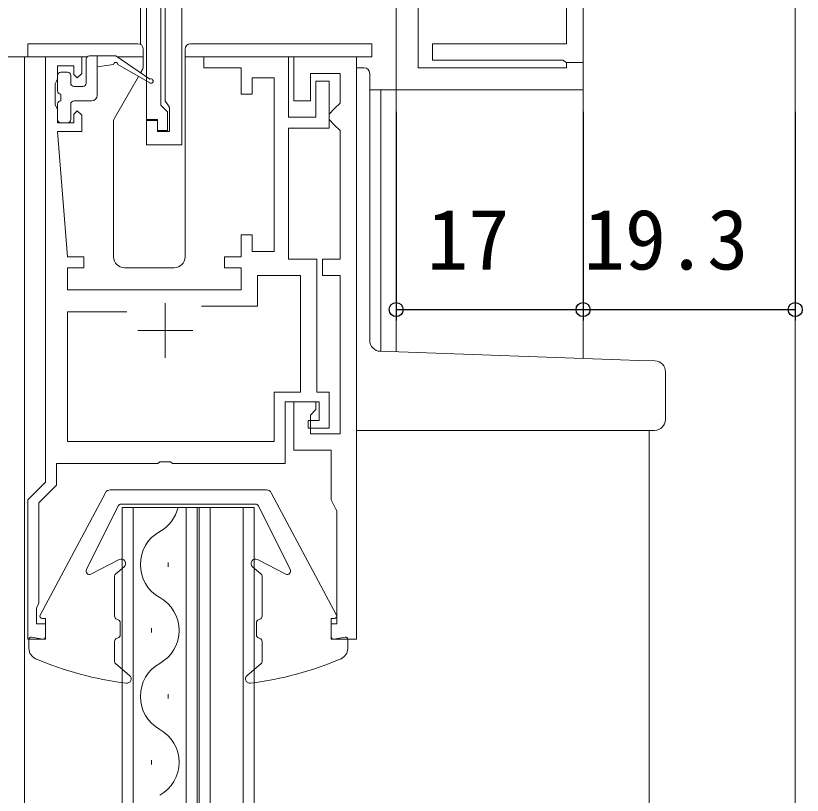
# Model space of a CAD drawing. Units: millimetres, scale not verified. Extents: x -437 to 438, y -331 to 329.
# Drawn here: x -280.1 to -208.6, y 54.5 to 125.4 of the extents above; entities that cross this region are included whole.
import ezdxf
from ezdxf.enums import TextEntityAlignment as Align

# ---------------------------------------------------------------- set-up
doc = ezdxf.new("R2010")
doc.units = ezdxf.units.MM
doc.header["$LTSCALE"] = 2
for name, color, linetype, lineweight in [('0-2_YKK_11', 7, 'Continuous', 18), ('0-4_YKK_12', 2, 'Continuous', 18), ('0-5_YKK_13', 4, 'Continuous', 18)]:
    doc.layers.add(name, color=color, linetype=linetype, lineweight=lineweight)
doc.layers.add('0-7_YKK_D', color=6, linetype='Continuous')
doc.styles.add('ＭＳ ゴシック', font='')
doc.styles.get('ＭＳ ゴシック').set_extended_font_data('MS Gothic')

msp = doc.modelspace()

# ---------------------------------------------------------------- linework, layer by layer
at = {"layer": '0-2_YKK_11'}
for p, q in [((-266.5, 99.3), (-266.5, 94.3)), ((-269, 96.8), (-264, 96.8))]:
    msp.add_line(p, q, dxfattribs=at)
at = {"layer": '0-2_YKK_11', "color": 211}
for points in [[(-266.902, 137), (-266.902, 117.3), (-266.602, 117), (-266.302, 116.7), (-266.302, 115), (-267.202, 115), (-267.202, 116), (-268.202, 116), (-268.202, 136.5)], [(-265.001, 134.679), (-265.001, 113.7), (-268.201, 113.7), (-268.201, 115.9), (-267.201, 115.9), (-267.201, 114.9), (-266.101, 114.9), (-266.101, 117.1), (-266.301, 117.383), (-266.501, 117.666), (-266.501, 135.3)], [(-243.501, 135), (-243.501, 120.7), (-230.001, 120.7), (-230.001, 121.2), (-228.501, 121.2), (-228.501, 118.7), (-245.501, 118.7), (-245.501, 133.5)], [(-228.501, 134.2), (-228.501, 121.2), (-230.001, 121.2), (-230.347, 121.4), (-242.201, 121.4), (-242.201, 122.9), (-230.001, 122.9), (-230.001, 134.2)]]:
    msp.add_lwpolyline(points, dxfattribs=at)
at = {"layer": '0-2_YKK_11'}
for points in [[(-259.6, 120.7), (-263, 120.7), (-263, 121.7), (-255.3, 121.7), (-255.3, 116.2), (-252.8, 116.2), (-252.8, 119.5), (-251.6, 119.5), (-251.6, 115.2), (-255.3, 115.2), (-255.3, 103.3), (-252.7, 103.3), (-252.7, 91.2), (-251.6, 91.2), (-251.6, 87.9), (-253.5, 87.9), (-253.5, 88.6), (-252.5, 88.6), (-252.5, 90.3), (-255.6, 90.3), (-255.6, 84.7), (-265.829, 84.7), (-266.021, 84.843), (-266.979, 84.843), (-267.171, 84.7), (-276.4, 84.7), (-276.4, 82.727), (-278, 81.127), (-278, 72), (-278.1, 71.776), (-278.2, 71.553), (-278.2, 70.1), (-277.4, 70.1), (-277.4, 68.7), (-279, 68.7), (-279, 81.4), (-277.4, 83)], [(-277.4, 83), (-277.4, 121.7), (-274.1, 121.7), (-274.1, 120.2), (-274.5, 119.8), (-274.8, 120.1), (-274.8, 120.9), (-276.3, 120.9), (-276.3, 119.7), (-276.4, 119.476), (-276.5, 119.253), (-276.5, 117.347), (-276.4, 117.124), (-276.3, 116.9), (-276.3, 115.7), (-274.8, 115.7), (-274.8, 116.5), (-274.5, 116.8), (-274.1, 116.4), (-274.1, 114.9), (-276.3, 114.9), (-275.4, 103.5), (-273.9, 103.5), (-273.9, 102.5), (-275.4, 102.5), (-275.4, 100.5), (-259.6, 100.5), (-259.6, 102.5), (-261.1, 102.5), (-261.1, 103.5), (-259.6, 103.5), (-259.6, 105.5), (-258.6, 105.5), (-258.6, 104), (-256.6, 104), (-256.6, 119.8), (-258.6, 119.8), (-258.6, 118.3), (-259.6, 118.3), (-259.6, 120.7)], [(-263.213, 99), (-258.1, 99), (-258.1, 101.8), (-254.2, 101.8), (-254.2, 91.2), (-256.6, 91.2), (-256.6, 86.7), (-275.4, 86.7), (-275.4, 98.5), (-270, 98.5)]]:
    msp.add_lwpolyline(points, dxfattribs=at)
msp.add_lwpolyline([(-249.1, 68.7), (-249.1, 121.7), (-254.8, 121.7), (-254.8, 117.7), (-253.3, 117.7), (-253.3, 120.2), (-250.6, 120.2), (-250.6, 117.5), (-251.1, 117), (-251.6, 116.5), (-251.6, 116), (-251.1, 115.5), (-250.6, 115), (-250.6, 103.3), (-252.2, 103.3), (-252.2, 101.8), (-250.6, 101.8), (-250.6, 87.4), (-253.3, 87.4), (-253.3, 89.1), (-252.8, 89.6), (-252.8, 90.3), (-254.8, 90.3), (-254.8, 85.9), (-251.4, 85.9), (-251.4, 81.4), (-251.015, 80.612), (-250.9, 80.375), (-250.9, 70.1), (-251.4, 70.1), (-251.4, 68.7)], close=True, dxfattribs=at)
at = {"layer": '0-4_YKK_12'}
for p, q in [((-209.201, 134.5), (-209.201, -21.3)), ((-275.1, 121.7), (-283.8, 121.7)), ((-279.3, 121.7), (-279.3, -21.3)), ((-247.901, 118.7), (-228.5, 118.7)), ((-246.9, 118.7), (-246.9, 94.905)), ((-245.5, 118.7), (-245.5, 94.856)), ((-228.5, 118.7), (-228.5, 94.262)), ((-222.5, 87.7), (-222.5, -21.3)), ((-270.404, 80.7), (-270.404, -21.3)), ((-263.604, 80.7), (-270.404, 80.7)), ((-269.404, 80.7), (-269.404, -21.3)), ((-264.604, 80.7), (-264.604, -21.3)), ((-263.604, 80.7), (-263.604, -21.3)), ((-263.604, 80.7), (-263.404, 80.7)), ((-263.404, 80.7), (-263.404, -21.3)), ((-258.404, 80.7), (-263.404, 80.7)), ((-262.404, 80.7), (-262.404, -21.3)), ((-259.404, 80.7), (-259.404, -21.3)), ((-258.404, 80.7), (-258.404, -21.3)), ((-266.244, 75.7), (-266.244, 75.3)), ((-267.764, 69.7), (-267.764, 69.3)), ((-266.244, 63.7), (-266.244, 63.3)), ((-267.764, 57.7), (-267.764, 57.3))]:
    msp.add_line(p, q, dxfattribs=at)
for centre, start, end in [((-268.681, 81.5), 299.20254, 346.53959), ((-265.327, 75.5), 119.20254, 240.79746), ((-268.681, 69.5), 299.20254, 60.79746), ((-265.327, 63.5), 119.20254, 240.79746), ((-268.681, 57.5), 299.20254, 60.79746)]:
    msp.add_arc(centre, 3.437, start, end, dxfattribs=at)
at = {"layer": '0-5_YKK_13'}
for p, q in [((-268.75, 122.835), (-268.75, 132.404)), ((-278.996, 122.9), (-278.996, 121.7)), ((-278.996, 122.9), (-276.296, 122.9)), ((-276.296, 122.9), (-274.196, 122.9)), ((-268.996, 122.9), (-274.196, 122.9)), ((-268.496, 120.757), (-268.496, 122.4)), ((-264.696, 122.4), (-264.696, 103.5)), ((-251.096, 122.9), (-264.196, 122.9)), ((-251.096, 122.9), (-247.696, 122.9)), ((-247.696, 122.9), (-247.696, 121.7)), ((-278.996, 121.7), (-273.618, 121.7)), ((-273.397, 121.797), (-270.998, 121.797)), ((-272.697, 118.201), (-272.697, 121.797)), ((-267.899, 119.671), (-270.998, 121.797)), ((-270.857, 121.7), (-268.496, 121.7)), ((-264.696, 121.7), (-247.696, 121.7)), ((-273.697, 121.497), (-273.697, 119.301)), ((-271.198, 120.997), (-272.697, 120.797)), ((-270.798, 120.997), (-267.899, 119.324)), ((-275.997, 120.3), (-275.397, 120.3)), ((-268.743, 120.25), (-268.536, 120.607)), ((-249.1, 120.7), (-248.401, 120.7)), ((-247.901, 95.905), (-247.901, 120.2)), ((-276.297, 118.6), (-276.297, 120)), ((-275.097, 119.301), (-275.097, 120)), ((-271.156, 116.07), (-268.932, 119.921)), ((-274.797, 119.001), (-273.997, 119.001)), ((-275.997, 118.3), (-275.997, 117.701)), ((-276.297, 116.001), (-276.297, 117.401)), ((-275.097, 116.001), (-275.097, 117.401)), ((-274.797, 117.701), (-273.197, 117.701)), ((-271.196, 103.5), (-271.196, 115.92)), ((-275.397, 115.701), (-275.997, 115.701)), ((-249.101, 103.527), (-249.101, 88.7)), ((-265.696, 102.5), (-270.196, 102.5)), ((-223.414, 94.084), (-246.936, 94.906)), ((-221.966, 94.034), (-223.414, 94.084)), ((-221.001, 88.7), (-221.001, 93.034)), ((-249.101, 88.7), (-249.101, 87.7)), ((-249.101, 87.7), (-223.449, 87.7)), ((-223.449, 87.7), (-222.001, 87.7)), ((-271.5, 82.3), (-257.3, 82.3)), ((-277.876, 70.894), (-271.941, 82.035)), ((-250.923, 70.894), (-256.859, 82.035)), ((-273.668, 75.034), (-270.783, 80.834)), ((-258.286, 81), (-270.514, 81)), ((-255.131, 75.034), (-258.017, 80.834)), ((-273.263, 74.633), (-270.682, 75.956)), ((-255.537, 74.633), (-258.117, 75.956)), ((-270.243, 75.293), (-270.993, 74.664)), ((-258.557, 75.293), (-257.807, 74.664)), ((-271.1, 70.803), (-271.1, 74.434)), ((-257.7, 70.803), (-257.7, 74.434)), ((-277.7, 70.6), (-277.4, 70.6)), ((-277.4, 68.9), (-277.4, 70.6)), ((-270.911, 70.524), (-270.788, 70.475)), ((-270.6, 70.197), (-270.6, 69.103)), ((-258.2, 70.197), (-258.2, 69.103)), ((-257.888, 70.524), (-258.011, 70.475)), ((-251.1, 70.6), (-251.4, 70.6)), ((-251.4, 68.9), (-251.4, 70.6)), ((-278.9, 67.85), (-278.9, 68.7)), ((-278.663, 68.896), (-277.637, 68.703)), ((-270.911, 68.775), (-270.788, 68.824)), ((-257.888, 68.775), (-258.011, 68.824)), ((-250.137, 68.896), (-251.163, 68.703)), ((-249.9, 67.85), (-249.9, 68.7)), ((-271.1, 66.685), (-271.1, 68.497)), ((-257.7, 66.685), (-257.7, 68.497)), ((-269.743, 65.406), (-270.993, 66.455)), ((-259.057, 65.406), (-257.807, 66.455))]:
    msp.add_line(p, q, dxfattribs=at)
for centre, radius, start, end in [((-268.996, 122.4), 0.5, 0, 90), ((-264.196, 122.4), 0.5, 90, 180), ((-273.397, 121.497), 0.3, 90, 180), ((-270.998, 120.997), 0.2, 0, 180), ((-275.997, 120), 0.3, 90, 180), ((-275.397, 120), 0.3, 0, 90), ((-268.796, 120.757), 0.3, 330, 0), ((-248.401, 120.2), 0.5, 0, 90), ((-267.799, 119.497), 0.2, 240.01406, 120.01406), ((-274.797, 119.301), 0.3, 180, 270), ((-273.997, 119.301), 0.3, 270, 0), ((-275.997, 118.6), 0.3, 180, 270), ((-273.197, 118.201), 0.5, 270, 0), ((-275.997, 117.401), 0.3, 90, 180), ((-274.797, 117.401), 0.3, 90, 180), ((-275.997, 116.001), 0.3, 180, 270), ((-275.397, 116.001), 0.3, 270, 0), ((-270.896, 115.92), 0.3, 150, 180), ((-270.196, 103.5), 1, 180, 270), ((-265.696, 103.5), 1, 270, 0), ((-246.901, 95.905), 1, 180, 268), ((-222.001, 93.034), 1, 0, 88), ((-222.001, 88.7), 1, 270, 0), ((-271.5, 81.8), 0.5, 90, 151.95359), ((-257.3, 81.8), 0.5, 28.04641, 90), ((-270.514, 80.7), 0.3, 90, 153.54735), ((-258.286, 80.7), 0.3, 26.45265, 90), ((-270.5, 75.6), 0.4, 310, 117.14111), ((-258.3, 75.6), 0.4, 62.85889, 230), ((-273.4, 74.9), 0.3, 153.54735, 297.14111), ((-270.8, 74.434), 0.3, 130, 180), ((-258, 74.434), 0.3, 0, 50), ((-255.4, 74.9), 0.3, 242.85889, 26.45265), ((-277.7, 70.8), 0.2, 151.95359, 270), ((-251.1, 70.8), 0.2, 270, 28.04641), ((-270.8, 70.803), 0.3, 180, 248.19755), ((-270.9, 70.197), 0.3, 0, 68.19755), ((-257.9, 70.197), 0.3, 111.80245, 180), ((-258, 70.803), 0.3, 291.80245, 360), ((-278.7, 68.7), 0.2, 79.34149, 180), ((-277.6, 68.9), 0.2, 259.34149, 0), ((-270.8, 68.497), 0.3, 111.80245, 180), ((-270.9, 69.103), 0.3, 291.80245, 0), ((-257.9, 69.103), 0.3, 180, 248.19755), ((-258, 68.497), 0.3, 360, 68.19755), ((-251.2, 68.9), 0.2, 180, 280.65851), ((-250.1, 68.7), 0.2, 360, 100.65851), ((-277.9, 67.85), 1, 180, 246.69158), ((-250.9, 67.85), 1, 293.30842, 0), ((-266.425, 94.483), 30, 246.69158, 263.06352), ((-270.8, 66.685), 0.3, 180, 230), ((-262.375, 94.483), 30, 276.93648, 293.30842), ((-258, 66.685), 0.3, 310, 0), ((-270, 65.1), 0.4, 263.06352, 50), ((-258.8, 65.1), 0.4, 130, 276.93648)]:
    msp.add_arc(centre, radius, start, end, dxfattribs=at)
at = {"layer": '0-7_YKK_D'}
for p, q in [((-245.501, 116.7), (-245.501, 97.7)), ((-228.501, 116.7), (-228.501, 97.7)), ((-228.501, 116.7), (-228.501, 97.7)), ((-209.201, 116.7), (-209.201, 97.7)), ((-245.501, 98.7), (-228.501, 98.7)), ((-228.501, 98.7), (-209.201, 98.7))]:
    msp.add_line(p, q, dxfattribs=at)
for centre in [(-245.501, 98.7), (-228.501, 98.7), (-228.501, 98.7), (-209.201, 98.7)]:
    msp.add_circle(centre, 0.637, dxfattribs=at)

# ---------------------------------------------------------------- texts
at = {"layer": '0-7_YKK_D', "style": 'ＭＳ ゴシック'}
for s, p in [('17', (-242.689, 100.7)), ('19.3', (-228.439, 100.7))]:
    msp.add_text(s, height=5.499, dxfattribs=at).set_placement(p, align=Align.BOTTOM_LEFT)

doc.saveas('drawing.dxf')
